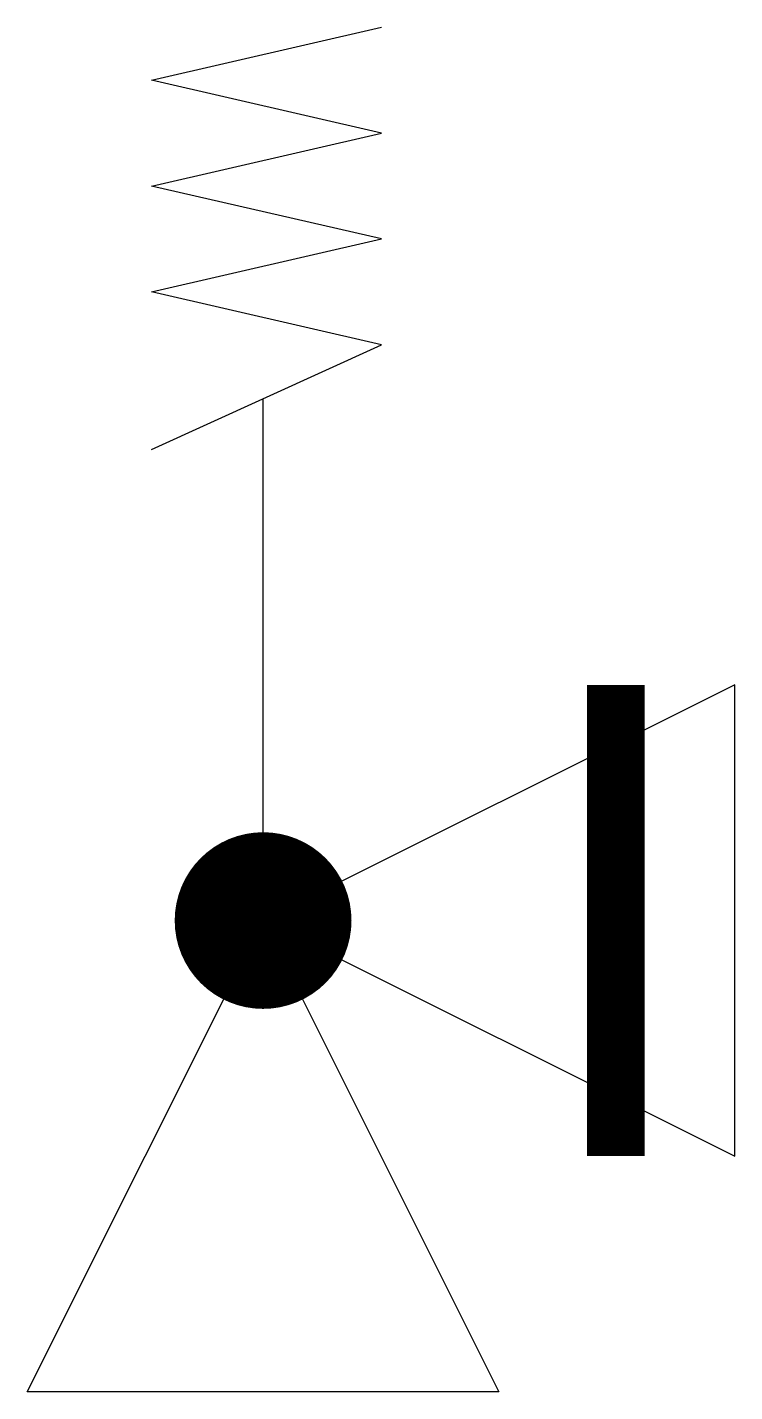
# Model space of a CAD drawing. Header units: millimetres. Extents: x -75 to 150, y -150 to 284.
import ezdxf

# ---------------------------------------------------------------- set-up
doc = ezdxf.new("R2010")
doc.units = ezdxf.units.MM

msp = doc.modelspace()

# ---------------------------------------------------------------- linework, layer by layer
at = {"color": 0, "linetype": 'ByBlock', "lineweight": -2}
for p, q in [((-35.5, 267.54), (37.66, 284.39)), ((37.66, 250.69), (-35.5, 267.54)), ((-35.5, 233.84), (37.66, 250.69)), ((37.66, 216.99), (-35.5, 233.84)), ((-35.5, 200.14), (37.66, 216.99)), ((37.66, 183.29), (-35.5, 200.14)), ((-35.5, 150), (37.66, 183.29)), ((0, 0), (0, 166.15))]:
    msp.add_line(p, q, dxfattribs=at)
at = {"color": 0, "linetype": 'ByBlock', "lineweight": -2, "const_width": 18.32}
msp.add_lwpolyline([(112.18, 75), (112.18, -75)], dxfattribs=at)
at = {"color": 0, "linetype": 'ByBlock', "lineweight": -2}
for points in [[(0, 0), (150, -75), (150, 75), (0, 0)], [(0, 0), (75, -150), (-75, -150), (0, 0)]]:
    msp.add_lwpolyline(points, dxfattribs=at)
at = {"color": 0, "linetype": 'ByBlock', "lineweight": -2, "const_width": 28.12}
msp.add_lwpolyline([(14.06, 0, -1), (-14.06, 0, -1)], format="xyb", close=True, dxfattribs=at)

doc.saveas('drawing.dxf')
